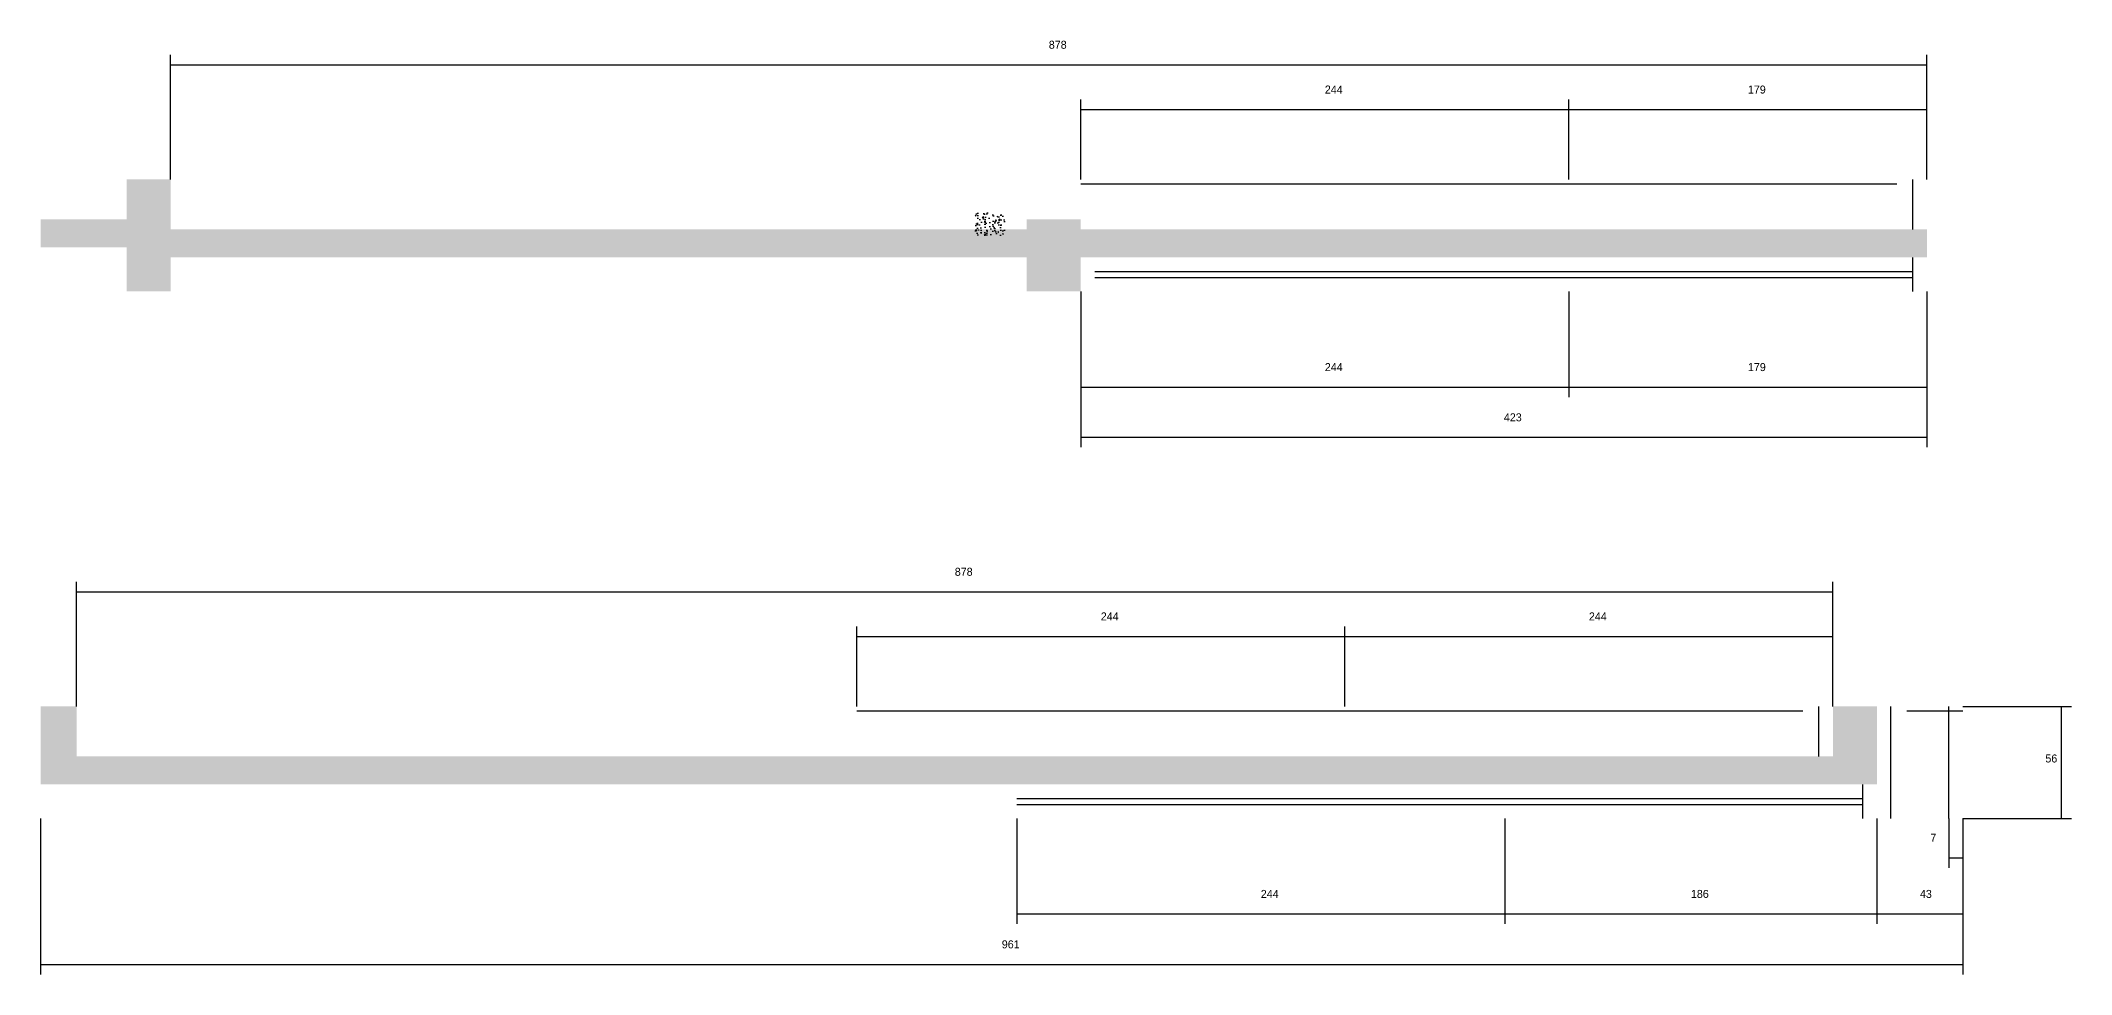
# Model space of a CAD drawing. Header units: metres. Extents: x 473 to 3052, y -2231 to -943.
# Drawn here: x 473 to 1488, y -1418 to -952 of the extents above; entities that cross this region are included whole.
import ezdxf

# ---------------------------------------------------------------- set-up
doc = ezdxf.new("R2010")
doc.units = ezdxf.units.M
doc.layers.add('COTA', color=241, linetype='Continuous')
doc.layers.add('SARR_2.2x7', color=40, linetype='Continuous')

msp = doc.modelspace()

# ---------------------------------------------------------------- hatches: boundary and pattern name
at = {"layer": 'COTA'}
h = msp.add_hatch(dxfattribs=at)
h.set_pattern_fill('AR-CONC', scale=0.03)
h.paths.add_polyline_path([(993, -1060.1), (1416, -1060.1), (1416, -1046.1), (993, -1046.1), (993, -1041.1), (966, -1041.1), (966, -1046.1), (538, -1046.1), (538, -1021.1), (516, -1021.1), (516, -1041.1), (473, -1041.1), (473, -1055.1), (516, -1055.1), (516, -1077.1), (538, -1077.1), (538, -1060.1), (966, -1060.1), (966, -1077.1), (993, -1077.1)])
h = msp.add_hatch(dxfattribs=at)
h.set_pattern_fill('AR-CONC', scale=0.03)
h.paths.add_polyline_path([(955.1, -1049.4), (955.1, -1037.7), (955.1, -1037.7), (940.1, -1037.7), (940.1, -1037.7), (940.1, -1049.4), (940.1, -1049.4), (955.1, -1049.4)])
h = msp.add_hatch(dxfattribs=at)
h.set_pattern_fill('AR-CONC', scale=0.03)
h.paths.add_polyline_path([(1369, -1309.5), (491, -1309.5), (491, -1284.5), (473, -1284.5), (473, -1323.5), (1373, -1323.5), (1391, -1323.5), (1391, -1284.5), (1369, -1284.5)])

# ---------------------------------------------------------------- linework, layer by layer
for p, q in [((538, -1021.1), (538, -958.8)), ((538, -963.8), (1416, -963.8)), ((1416, -1021.1), (1416, -958.8)), ((993, -1021.1), (993, -981.2)), ((1237, -1021.1), (1237, -981.2)), ((1237, -1021.1), (1237, -981.2)), ((1416, -1021.1), (1416, -981.2)), ((993, -986.2), (1237, -986.2)), ((1237, -986.2), (1416, -986.2)), ((993, -1077.1), (993, -1129.9)), ((993, -1077.1), (993, -1155)), ((1237, -1077.1), (1237, -1129.9)), ((1237, -1077.1), (1237, -1129.9)), ((1416, -1077.1), (1416, -1129.9)), ((1416, -1077.1), (1416, -1155)), ((993, -1124.9), (1237, -1124.9)), ((1237, -1124.9), (1416, -1124.9)), ((993, -1150), (1416, -1150)), ((491, -1284.5), (491, -1222.2)), ((491, -1227.2), (1369, -1227.2)), ((1369, -1284.5), (1369, -1222.2)), ((881, -1284.5), (881, -1244.5)), ((1125, -1284.5), (1125, -1244.5)), ((1125, -1284.5), (1125, -1244.5)), ((1369, -1284.5), (1369, -1244.5)), ((881, -1249.5), (1125, -1249.5)), ((1125, -1249.5), (1369, -1249.5)), ((1434, -1284.5), (1488.2, -1284.5)), ((1483.2, -1340.5), (1483.2, -1284.5)), ((473, -1340.5), (473, -1418.4)), ((961, -1340.5), (961, -1393.2)), ((1205, -1340.5), (1205, -1393.2)), ((1205, -1340.5), (1205, -1393.2)), ((1391, -1340.5), (1391, -1393.2)), ((1391, -1340.5), (1391, -1393.2)), ((1427, -1340.5), (1427, -1365.1)), ((1434, -1340.5), (1488.2, -1340.5)), ((1434, -1340.5), (1434, -1418.4)), ((1434, -1340.5), (1434, -1365.1)), ((1434, -1340.5), (1434, -1393.2)), ((1427, -1360.1), (1434, -1360.1)), ((961, -1388.2), (1205, -1388.2)), ((1205, -1388.2), (1391, -1388.2)), ((1391, -1388.2), (1434, -1388.2)), ((473, -1413.4), (1434, -1413.4))]:
    msp.add_line(p, q, dxfattribs=at)
at = {"layer": 'SARR_2.2x7'}
for p, q in [((993, -1023.3), (1237, -1023.3)), ((1237, -1023.3), (1401, -1023.3)), ((1409, -1046.1), (1409, -1021.1)), ((1409, -1077.1), (1409, -1060.1)), ((1000, -1067.1), (1237, -1067.1)), ((1000, -1070.1), (1237, -1070.1)), ((1237, -1067.1), (1409, -1067.1)), ((1237, -1070.1), (1409, -1070.1)), ((881, -1286.7), (1125, -1286.7)), ((1125, -1286.7), (1354, -1286.7)), ((1362, -1309.5), (1362, -1284.5)), ((1398, -1340.5), (1398, -1284.5)), ((1406, -1286.7), (1434, -1286.7)), ((1427, -1340.5), (1427, -1284.5)), ((1384, -1340.5), (1384, -1323.5)), ((961, -1330.5), (1205, -1330.5)), ((961, -1333.5), (1205, -1333.5)), ((1205, -1330.5), (1384, -1330.5)), ((1205, -1333.5), (1384, -1333.5))]:
    msp.add_line(p, q, dxfattribs=at)

# ---------------------------------------------------------------- texts
at = {"layer": 'COTA'}
for s, p in [('878', (977, -955.8)), ('244', (1115, -978.2)), ('179', (1326.5, -978.2)), ('244', (1115, -1116.9)), ('179', (1326.5, -1116.9)), ('423', (1204.5, -1142)), ('878', (930, -1219.2)), ('244', (1003, -1241.5)), ('244', (1247, -1241.5)), ('56', (1475.2, -1312.5)), ('7', (1417.7, -1352.1)), ('244', (1083, -1380.2)), ('186', (1298, -1380.2)), ('43', (1412.5, -1380.2)), ('961', (953.5, -1405.4))]:
    msp.add_text(s, height=4, dxfattribs=at).set_placement(p)

doc.saveas('drawing.dxf')
